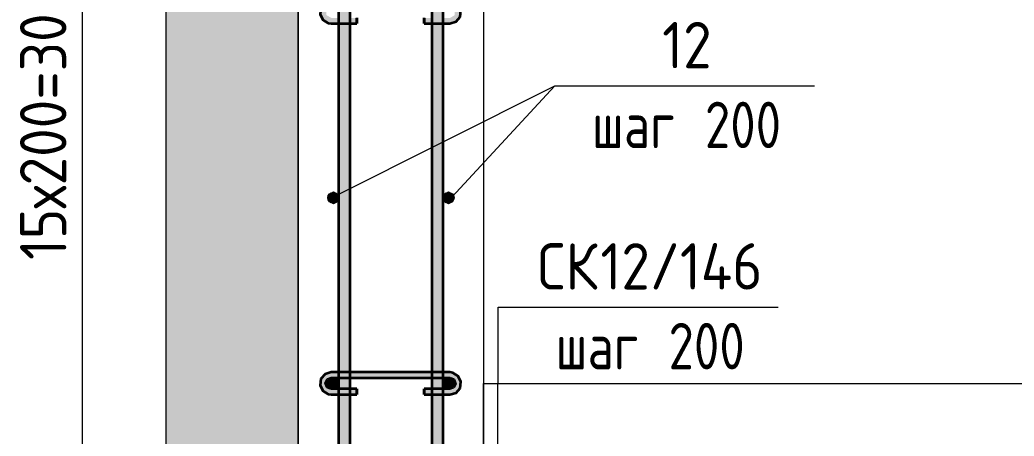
# Model space of a CAD drawing. Header units: millimetres. Extents: x -6516 to 17647, y -4389 to 6814.
# Drawn here: x 10620 to 11691, y -1827 to -1378 of the extents above; entities that cross this region are included whole.
import ezdxf

# ---------------------------------------------------------------- set-up
doc = ezdxf.new("R2010")
doc.units = ezdxf.units.MM
for name, color, linetype, lineweight in [('AA_Dim', 7, 'Continuous', 9), ('AA_Dim-20', 7, 'Continuous', 9), ('AA_Oformlenie', 7, 'Continuous', 9), ('AA_Vinoska', 7, 'Continuous', 9), ('AF_Perekritie', 7, 'Continuous', 60), ('AF_Perekritie_Опалубка', 253, 'Continuous', 20), ('AF_Stena_Опалубка', 253, 'Continuous', 20), ('KR_Armatura', 7, 'Continuous', 20), ('KR_Armatura_Tonkie', 7, 'Continuous', 20), ('KR_Fundament', 7, 'Continuous', 20)]:
    doc.layers.add(name, color=color, linetype=linetype, lineweight=lineweight)
doc.styles.add('ISOCPEUR_1', font='isocpeur.TTF', dxfattribs={"width": 0.9, "height": 50})
doc.styles.add('ISOCPEUR_3', font='isocpeur.TTF', dxfattribs={"width": 0.8, "height": 50})
doc.dimstyles.new('05_Округл_1мм__прозр_', dxfattribs={"dimscale": 304.8, "dimtxt": 50.137748, "dimasz": 0.111549, "dimexe": 0.098425, "dimexo": 0.065617, "dimgap": 0.006562, "dimtad": 1, "dimdec": 0, "dimdsep": 46, "dimtxsty": 'ISOCPEUR_1', "dimblk1": 'OBLIQUE', "dimblk2": 'OBLIQUE', "dimsah": 1, "dimcen": 0.09, "dimdle": 0.098425, "dimazin": 0, "dimtfac": 1, "dimtdec": 4, "dimtix": 1, "dimtmove": 0, "dimatfit": 3, "dimfxl": 1, "dimtvp": 1, "dimtolj": 1, "dimtzin": 0, "dimlwd": 18, "dimlwe": 18, "dimarcsym": 2})

# ---------------------------------------------------------------- blocks, each defined once
blk = doc.blocks.new('Лестница - Лестница-3665978-КР_РЗ_Арм_2')
at = {"layer": 'AF_Perekritie', "lineweight": 20}
for p, q in [((-20990.1, -1770), (-19590.1, -1770)), ((-20990.1, -1970), (-20990.1, -1770))]:
    blk.add_line(p, q, dxfattribs=at)
blk = doc.blocks.new('350_Шпилька массив _НесАрм_РабПлоск_ - 350_Шпилька массив _НесАрм_РабПлоск_-3969013-КР_РЗ_Арм_2')
at = {"layer": 'KR_Armatura_Tonkie', "lineweight": 35}
for points in [[(-21154.4, -1381.9), (-21154.4, -1376), (-21159.6, -1373), (-21159.6, -1367), (-21154.4, -1363.9), (-21154.4, -1358.2), (-21158, -1359.5), (-21162.9, -1361.6), (-21166.4, -1370), (-21162.9, -1378.5), (-21155.3, -1381.6)], [(-21026.4, -1381.9), (-21022.8, -1380.5), (-21017.9, -1378.5), (-21014.4, -1370), (-21017.9, -1361.6), (-21026.4, -1358.2), (-21026.4, -1364), (-21021.2, -1367), (-21021.2, -1373), (-21026.4, -1376.2), (-21026.4, -1381.6)], [(-21146.1, -1382), (-21126.7, -1381.9), (-21126.7, -1376), (-21154.4, -1376.2), (-21154.4, -1382)], [(-21040.3, -1382), (-21026.4, -1381.9), (-21026.4, -1376), (-21054.1, -1376.2), (-21054.1, -1382), (-21046.1, -1382)], [(-21154.4, -1781.9), (-21154.4, -1776), (-21159.6, -1773), (-21159.6, -1767), (-21154.4, -1763.9), (-21154.4, -1758.2), (-21158, -1759.5), (-21162.9, -1761.6), (-21166.4, -1770), (-21162.9, -1778.5), (-21155.3, -1781.6)], [(-21117.7, -1764), (-21026.4, -1763.9), (-21026.4, -1758), (-21154.4, -1758.2), (-21154.4, -1764), (-21134.1, -1764)], [(-21026.4, -1781.9), (-21022.8, -1780.5), (-21017.9, -1778.5), (-21014.4, -1770), (-21017.9, -1761.6), (-21026.4, -1758.2), (-21026.4, -1764), (-21021.2, -1767), (-21021.2, -1773), (-21026.4, -1776.2), (-21026.4, -1781.6)], [(-21134.1, -1782), (-21126.7, -1781.9), (-21126.7, -1776), (-21154.4, -1776.2), (-21154.4, -1782), (-21146.1, -1782)], [(-21046.1, -1782), (-21026.4, -1781.9), (-21026.4, -1776), (-21054.1, -1776.2), (-21054.1, -1782)]]:
    blk.add_hatch(color=256, dxfattribs=at).paths.add_polyline_path(points)
for p, q in [((-21154.4, -1382), (-21146.1, -1382)), ((-21146.1, -1382), (-21134.1, -1382)), ((-21134.1, -1382), (-21126.7, -1382)), ((-21126.7, -1376), (-21126.7, -1382)), ((-21126.7, -1381.9), (-21126.7, -1376.2)), ((-21054.1, -1382), (-21054.1, -1376)), ((-21054.1, -1376.2), (-21054.1, -1381.9)), ((-21054.1, -1382), (-21046.1, -1382)), ((-21046.1, -1382), (-21034.1, -1382)), ((-21034.1, -1382), (-21026.4, -1382)), ((-21146.1, -1758), (-21154.4, -1758)), ((-21154.4, -1764), (-21146.1, -1764)), ((-21134.1, -1758), (-21146.1, -1758)), ((-21146.1, -1764), (-21134.1, -1764)), ((-21046.1, -1758), (-21134.1, -1758)), ((-21134.1, -1764), (-21046.1, -1764)), ((-21034.1, -1758), (-21046.1, -1758)), ((-21046.1, -1764), (-21034.1, -1764)), ((-21026.4, -1758), (-21034.1, -1758)), ((-21034.1, -1764), (-21026.4, -1764)), ((-21146.1, -1776), (-21154.4, -1776)), ((-21134.1, -1776), (-21146.1, -1776)), ((-21126.7, -1776), (-21134.1, -1776)), ((-21126.7, -1776), (-21126.7, -1782)), ((-21126.7, -1778.9), (-21126.7, -1776.2)), ((-21046.1, -1776), (-21054.1, -1776)), ((-21054.1, -1782), (-21054.1, -1776)), ((-21054.1, -1776.2), (-21054.1, -1781.9)), ((-21034.1, -1776), (-21046.1, -1776)), ((-21026.4, -1776), (-21034.1, -1776)), ((-21154.4, -1782), (-21146.1, -1782)), ((-21146.1, -1782), (-21134.1, -1782)), ((-21134.1, -1782), (-21126.7, -1782)), ((-21126.7, -1781.9), (-21126.7, -1779)), ((-21054.1, -1782), (-21046.1, -1782)), ((-21046.1, -1782), (-21034.1, -1782)), ((-21034.1, -1782), (-21026.4, -1782))]:
    blk.add_line(p, q, dxfattribs=at)
at = {"layer": 'KR_Armatura_Tonkie', "lineweight": 35, "flags": 128}
for points in [[(-21154.4, -1358), (-21160.9, -1360), (-21165.4, -1365.1), (-21166.3, -1371.9), (-21163.4, -1378), (-21157.6, -1381.6), (-21154.4, -1382)], [(-21026.4, -1382), (-21019.9, -1380.1), (-21015.5, -1375), (-21014.6, -1368.2), (-21017.4, -1362.1), (-21023.2, -1358.5), (-21026.4, -1358)], [(-21154.4, -1758), (-21160.9, -1760), (-21165.4, -1765.1), (-21166.3, -1771.9), (-21163.4, -1778), (-21157.6, -1781.6), (-21154.4, -1782)], [(-21154.4, -1776), (-21158.8, -1774.2), (-21160.4, -1769.7), (-21158.3, -1765.5), (-21154.4, -1764)], [(-21026.4, -1782), (-21019.9, -1780.1), (-21015.5, -1775), (-21014.6, -1768.2), (-21017.4, -1762.1), (-21023.2, -1758.5), (-21026.4, -1758)], [(-21026.4, -1764), (-21022.1, -1765.9), (-21020.4, -1770.4), (-21022.5, -1774.6), (-21026.4, -1776)]]:
    blk.add_lwpolyline(points, dxfattribs=at)
blk = doc.blocks.new('011_Прямоугольник обрыва _ЭлУзла_ - 011_Прямоугольник обрыва _ЭлУзла_-3951288-КР_РЗ_Арм_2')
at = {"layer": 'AA_Oformlenie'}
blk.add_line((-21332.2, -2633.5), (-21332.2, -507.4), dxfattribs=at)
blk = doc.blocks.new('DIMBLOCK86-КР_РЗ_Арм_2')
at = {"layer": 'AA_Dim-20', "lineweight": 30}
for p, q in [((10687.1, 130), (10670.1, 147)), ((10687.1, 130), (10704.1, 113)), ((10687.1, 30), (10670.1, 47)), ((10687.1, 30), (10704.1, 13)), ((10687.1, -2970), (10670.1, -2953)), ((10687.1, -2970), (10704.1, -2987))]:
    blk.add_line(p, q, dxfattribs=at)
at = {"layer": 'AA_Dim-20', "lineweight": 18}
for p, q in [((10687.1, 130), (10657.1, 130)), ((10687.1, 130), (10937.6, 130)), ((10687.1, 30), (10657.1, 30)), ((10687.1, -2970), (10687.1, 30)), ((10687.1, 30), (10937.6, 30)), ((10687.1, -2970), (10657.1, -2970)), ((10687.1, -2970), (10937.6, -2970))]:
    blk.add_line(p, q, dxfattribs=at)
at = {"layer": 'AA_Dim-20', "color": 0, "lineweight": 18, "insert": (10619.9, -1637), "char_height": 50, "width": 400.724, "attachment_point": 1, "rotation": 90, "line_spacing_factor": 1.135194, "style": 'ISOCPEUR_1'}
blk.add_mtext('15х200=3000', dxfattribs=at)
blk = doc.blocks.new('_None')
blk = doc.blocks.new('042_М_Арматуры - Диам длина поз _ Шаг-2260295-КР_РЗ_Арм_2')
at = {"layer": 'AA_Vinoska'}
blk.add_line((-20913.5, -1449.4), (-20633.5, -1449.4), dxfattribs=at)
blk = doc.blocks.new('042_М_Арматуры - Диам длина поз _ Шаг _засечки_-3174167-КР_РЗ_Арм_2')
at = {"layer": 'AA_Vinoska'}
blk.add_line((-19898.7, -1677.5), (-19618.7, -1677.5), dxfattribs=at)

msp = doc.modelspace()

# ---------------------------------------------------------------- hatches: boundary and pattern name
at = {"layer": 'KR_Armatura', "lineweight": 9}
h = msp.add_hatch(color=256, dxfattribs=at)
edge = h.paths.add_edge_path()
edge.add_arc((10957.6218, -1570), 6, 0, 360)
for points in [[(10957.6218, -1576), (10962.818, -1573), (10962.818, -1567), (10957.6218, -1564), (10952.4257, -1567), (10952.4257, -1573)], [(11081.6218, -1576), (11086.818, -1573), (11086.818, -1567), (11081.6218, -1564), (11076.4257, -1567), (11076.4257, -1573)], [(10957.6218, -1776), (10962.818, -1773), (10962.818, -1767), (10957.6218, -1764), (10952.4257, -1767), (10952.4257, -1773), (10953.2782, -1773.4922)], [(11081.6218, -1776), (11086.818, -1773), (11086.818, -1767), (11081.6218, -1764), (11076.4257, -1767), (11076.4257, -1773), (11079.074, -1774.529)]]:
    msp.add_hatch(color=256, dxfattribs=at).paths.add_polyline_path(points)
h = msp.add_hatch(color=256, dxfattribs=at)
edge = h.paths.add_edge_path()
edge.add_arc((11081.6218, -1570), 6, 0, 360)
h = msp.add_hatch(color=256, dxfattribs=at)
edge = h.paths.add_edge_path()
edge.add_arc((10957.6218, -1770), 6, 0, 360)
h = msp.add_hatch(color=256, dxfattribs=at)
edge = h.paths.add_edge_path()
edge.add_arc((11081.6218, -1770), 6, 0, 360)
at = {"layer": 'KR_Armatura_Tonkie', "transparency": 33554432}
h = msp.add_hatch(color=250, dxfattribs=at)
h.paths.add_polyline_path([(10963.6218, -3238), (10975.6218, -3238), (10975.6218, -3028), (10963.6218, -3028), (10963.6218, -3083.9608)])
h.paths.add_polyline_path([(10969.6218, -3012), (10975.6218, -3012), (10975.6218, 270), (10963.6218, 270), (10963.6218, -3012)])
h = msp.add_hatch(color=256, dxfattribs=at)
h.paths.add_polyline_path([(11075.6218, -3238), (11075.6218, -3028), (11063.6218, -3028), (11063.6218, -3238)])
h.paths.add_polyline_path([(11069.6218, -3012), (11075.6218, -3012), (11075.6218, 270), (11063.6218, 270), (11063.6218, -3012), (11069.3974, -3012)])
at = {"layer": 'KR_Fundament', "lineweight": 9}
h = msp.add_hatch(dxfattribs=at)
h.set_pattern_fill('FP_16', color=256, style=0, pattern_type=2)
h.set_pattern_definition([(0, (11249.16, -300), (162.56, 40.64), [6.706, -115.214, 6.706, -115.214, -650.24]), (0, (11249.16, -300), (162.56, 40.64), [-243.84, 6.706, -237.134, 6.706, -115.214, -284.48]), (0, (11249.16, -300), (162.56, 40.64), [-609.6, 6.706, -74.574, 6.706, -196.494]), (120, (11310.12, -279.68), (-116.47527, 120.4611), [6.706, -115.214, 6.706, -765.454]), (120, (11310.12, -279.68), (-116.47527, 120.4611), [-128.626, -115.214, 6.706, -237.134, -406.4]), (120, (11310.12, -279.68), (-116.47527, 120.4611), [-487.68, 6.706, -115.214, 6.706, -277.774]), (120, (11310.12, -279.68), (-116.47527, 120.4611), [-616.306, -74.574, 6.706, -196.494]), (240, (11330.44, -198.4), (-46.08473, -161.1011), [6.706, -115.214, 6.706, -765.454]), (240, (11330.44, -198.4), (-46.08473, -161.1011), [-128.626, -115.214, 6.706, -237.134, -406.4]), (240, (11330.44, -198.4), (-46.08473, -161.1011), [-487.68, 6.706, -115.214, 6.706, -277.774]), (240, (11330.44, -198.4), (-46.08473, -161.1011), [-616.306, -74.574, 6.706, -196.494])])
h.paths.add_polyline_path([(12540.2411, -3620), (12659.6218, -3620), (12659.6218, -3420), (10819.6218, -3420), (10819.6218, -3320), (10919.6218, -3320), (10919.6218, -80), (10777.5215, -80), (10777.5215, -462.8278), (10793.2225, -462.8278), (10793.2225, -485.3513), (10777.5215, -485.3513), (10812.1625, -496.3513), (10777.5215, -507.3513), (10777.5215, -2633.5304), (10793.2225, -2633.5304), (10793.2225, -2656.0539), (10777.5215, -2656.0539), (10812.1625, -2667.0539), (10777.5215, -2678.0539), (10777.5215, -3620), (11920.9385, -3620)])

# ---------------------------------------------------------------- linework, layer by layer
at = {"layer": 'AA_Vinoska'}
for p, q in [((10957.6218, -1569.0422), (11196.1909, -1449.4162)), ((11080.965, -1573.8904), (11196.1909, -1449.4162)), ((11134.5084, -2027.3997), (11135.097, -1687.8641)), ((11135.097, -1687.8641), (11157.0025, -1687.8641))]:
    msp.add_line(p, q, dxfattribs=at)
at = {"layer": 'AF_Stena_Опалубка'}
for p, q in [((10919.6218, 300), (10919.6218, -3020)), ((11119.6218, -1970), (11119.6218, 300))]:
    msp.add_line(p, q, dxfattribs=at)
at = {"layer": 'KR_Armatura', "lineweight": 9}
for p, q in [((10957.6218, -1564), (10952.4257, -1567)), ((10962.818, -1567), (10957.6218, -1564)), ((11081.6218, -1564), (11076.4257, -1567)), ((11086.818, -1567), (11081.6218, -1564)), ((10952.4257, -1567), (10952.4257, -1573)), ((10952.4257, -1573), (10957.6218, -1576)), ((10957.6218, -1576), (10962.818, -1573)), ((10962.818, -1573), (10962.818, -1567)), ((11076.4257, -1567), (11076.4257, -1573)), ((11076.4257, -1573), (11081.6218, -1576)), ((11081.6218, -1576), (11086.818, -1573)), ((11086.818, -1573), (11086.818, -1567)), ((10957.6218, -1764), (10952.4257, -1767)), ((10952.4257, -1767), (10952.4257, -1773)), ((10962.818, -1767), (10957.6218, -1764)), ((10962.818, -1773), (10962.818, -1767)), ((11081.6218, -1764), (11076.4257, -1767)), ((11076.4257, -1767), (11076.4257, -1773)), ((11086.818, -1767), (11081.6218, -1764)), ((11086.818, -1773), (11086.818, -1767)), ((10952.4257, -1773), (10953.2782, -1773.4922)), ((10953.2782, -1773.4922), (10957.6218, -1776)), ((10957.6218, -1776), (10962.818, -1773)), ((11076.4257, -1773), (11079.074, -1774.529)), ((11079.074, -1774.529), (11081.6218, -1776)), ((11081.6218, -1776), (11086.818, -1773))]:
    msp.add_line(p, q, dxfattribs=at)
for centre in [(10957.6218, -1570), (11081.6218, -1570), (10957.6218, -1770), (11081.6218, -1770)]:
    msp.add_circle(centre, 6, dxfattribs=at)
at = {"layer": 'KR_Armatura_Tonkie', "lineweight": 35}
for p, q in [((10963.6218, -3012), (10963.6218, 270)), ((10975.6218, -3012), (10975.6218, 270)), ((11063.6218, 270), (11063.6218, -3012)), ((11075.6218, 270), (11075.6218, -3012))]:
    msp.add_line(p, q, dxfattribs=at)
at = {"layer": 'KR_Fundament'}
msp.add_line((10919.6218, -3320), (10919.6218, -80), dxfattribs=at)

# ---------------------------------------------------------------- block references
at = {"layer": 'AA_Oformlenie'}
msp.add_blockref('011_Прямоугольник обрыва _ЭлУзла_ - 011_Прямоугольник обрыва _ЭлУзла_-3951288-КР_РЗ_Арм_2', (32109.6834, 0), dxfattribs=at)
at = {"layer": 'AA_Vinoska'}
for name, p in [('042_М_Арматуры - Диам длина поз _ Шаг-2260295-КР_РЗ_Арм_2', (32109.6834, 0)), ('042_М_Арматуры - Диам длина поз _ Шаг _засечки_-3174167-КР_РЗ_Арм_2', (31055.733, -10.3648))]:
    msp.add_blockref(name, p, dxfattribs=at)
at = {"layer": 'AF_Perekritie_Опалубка'}
msp.add_blockref('Лестница - Лестница-3665978-КР_РЗ_Арм_2', (32109.6834, 0), dxfattribs=at)
at = {"layer": 'KR_Armatura_Tonkie', "lineweight": 35}
msp.add_blockref('350_Шпилька массив _НесАрм_РабПлоск_ - 350_Шпилька массив _НесАрм_РабПлоск_-3969013-КР_РЗ_Арм_2', (32109.6834, 0), dxfattribs=at)

# ---------------------------------------------------------------- texts
at = {"layer": 'AA_Vinoska', "char_height": 50, "attachment_point": 1}
for s, insert, width, style in [('12', (11311.9937, -1380.4112), 66.379725, 'ISOCPEUR_1'), (' 200', (11332.532, -1466.3923), 133.4008, 'ISOCPEUR_3'), ('шаг', (11236.2237, -1466.3923), 116.7257, 'ISOCPEUR_3'), ('СК', (11177.5853, -1618.8591), 82.253137, 'ISOCPEUR_1'), ('12/146', (11245.451, -1618.8591), 215.012587, 'ISOCPEUR_1'), (' 200', (11293.3437, -1704.8401), 133.4008, 'ISOCPEUR_3'), ('шаг', (11197.0353, -1704.8401), 116.7257, 'ISOCPEUR_3')]:
    msp.add_mtext(s, dxfattribs=dict(at, insert=insert, width=width, style=style))

# ---------------------------------------------------------------- dimensions: what is measured, and where the dimension line sits
at = {"layer": 'AA_Dim', "lineweight": 18}
dim = msp.add_linear_dim(base=(10687.0791, 30), p1=(10957.6218, -2970), p2=(10957.6218, 30), angle=90, text='15х200=3000', dimstyle='05_Округл_1мм__прозр_', override={"dimpost": '<>', "dimblk1": 'None', "dimblk2": 'None', "dimsah": 1, "dimfxl": 3000}, dxfattribs=at)
dim.commit()
dim.dimension.update_dxf_attribs({"geometry": 'DIMBLOCK86-КР_РЗ_Арм_2', "text_midpoint": (10660.0791, -1470)})

doc.saveas('drawing.dxf')
